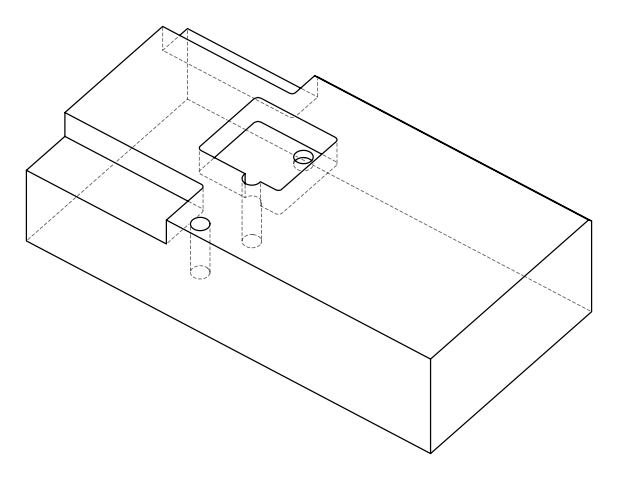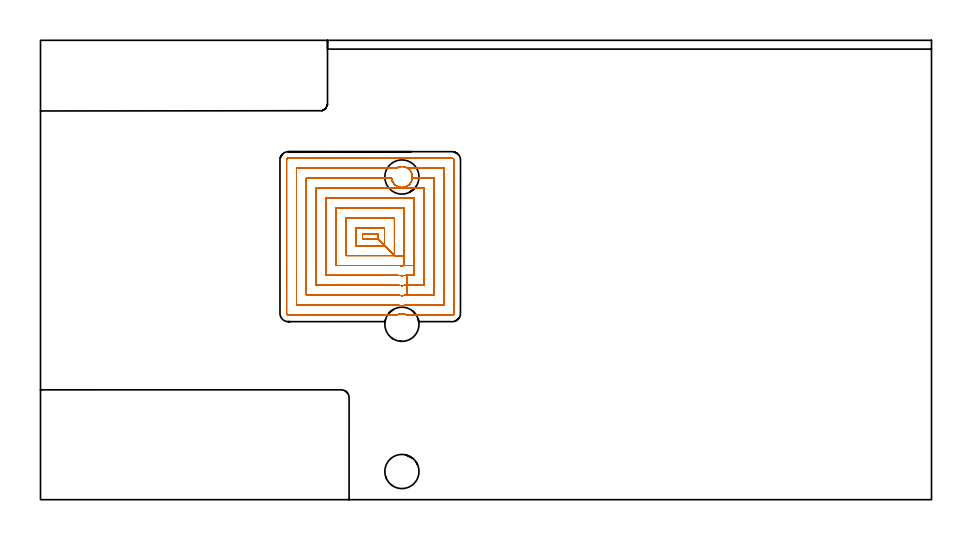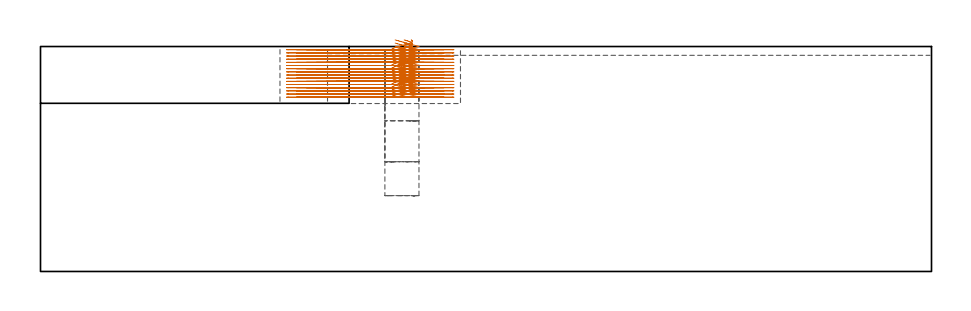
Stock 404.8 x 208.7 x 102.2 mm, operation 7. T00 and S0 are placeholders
(PLAN: 7 operations, 2 tool changes, 172.5 min)
(1 INDEXABLE_INSERT_DRILL_BLIND_HOLE_FROM_SOLID | STEP1POCKET | NXT0302_002 | 0.22 min | 9871 mm3)
(2 INDEXABLE_INSERT_DRILL_BLIND_HOLE_FROM_SOLID_1 | STEP1POCKET_1 | NXT0302_002 | 0.28 min | 12769 mm3)
(3 INDEXABLE_INSERT_DRILL_BLIND_HOLE_FROM_SOLID_2 | STEP1POCKET_2 | NXT0302_002 | 0.05 min | 6366 mm3)
(4 AREA_MILL | FG_CHAMFER_SURFACE | UGT0205_001 | 4.55 min | 2220 mm3)
(5 MILL_CORNER_NOTCH_RECTANGULAR | CORNER_NOTCH_RECTANGULAR | NXT0201_008 | Follow Part, ap 1.5, ae 75% | 69.46 min | 180446 mm3)
(6 MILL_CORNER_NOTCH_RECTANGULAR_1 | CORNER_NOTCH_RECTANGULAR_1 | NXT0201_008 | Follow Part, ap 1.5, ae 75% | 43.49 min | 108350 mm3)
(7 MILL_RECTANGULAR_POCKET | POCKET_RECTANGULAR_STRAIGHT | NXT0201_008 | Follow Part, ap 1.5, ae 75% | 54.46 min | 156855 mm3)
(TOOL NXT0302_002 | Index. Insert Drill 15.5mm [880-D1550L20-05] | D15.5 PA176 FL78 Z2)
(TOOL UGT0205_001 | Chamfer Mill 20 x 3 x 45 deg. | D20 FL50 Z2)
(TOOL NXT0201_008 | ENDMILL 6mm [2P460-0600-NA 1630] | D6 FL26 Z6)
(OP 7 MILL_RECTANGULAR_POCKET, part 1 of 2)
G17 G21 G94 G90
T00 M6
G54
G17 G0 G90 X168.452 Y148.678 S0 M3
G43 Z112.2 H1
Z105.2
G94 G1 X168.586 Y148.42 Z105.122 F250.
X168.838 Y147.618 Z104.897
X168.945 Y146.784 Z104.671
X168.905 Y145.945 Z104.446
X168.718 Y145.125 Z104.221
X168.391 Y144.351 Z103.996
X168.229 Y144.088 Z103.913
X167.788 Y143.49 Z103.714
X167.302 Y143.006 Z103.53
X166.703 Y142.565 Z103.331
X166.439 Y142.403 Z103.248
X165.652 Y142.074 Z103.019
X164.82 Y141.888 Z102.791
X163.968 Y141.853 Z102.562
X163.123 Y141.967 Z102.334
X162.826 Y142.056 Z102.251
X162.53 Y142.147 Z102.168
X161.788 Y142.504 Z101.947
X161.119 Y142.984 Z101.726
X160.542 Y143.571 Z101.506
X160.074 Y144.249 Z101.285
X159.729 Y144.997 Z101.065
X159.518 Y145.793 Z100.844
X159.484 Y146.1 Z100.761
X120.8 F500.
Y92.9
X161.986
G2 X164.196 Y92.624 R9.
X166.407 Y92.9 R9.
G1 Y97.4
Y101.9
X169.8
Y106.373
X165.3
Y110.9
X160.8
X153.3 Y118.4
Y120.6
X146.3
Y118.4
X153.3
X156.3 Y115.4
Y123.6
X143.3
Y115.4
X156.3
X160.8 Y110.9
Y128.1
X138.8
Y110.9
X160.8
X165.3
Y132.6
X134.3
Y106.4
X161.986
G2 X164.196 Y106.291 R22.5
X165.3 Y106.373 R22.5
G1 X169.8
Y137.1
X129.8
Y101.9
X161.986
G2 X164.196 Y101.764 R18.
X166.407 Y101.9 R18.
G1 Y97.4
X174.3
Y141.6
X125.3
Y97.4
X161.986
G2 X164.196 Y97.218 R13.5
X166.407 Y97.4 R13.5
G1 Y92.9
X178.8
Y146.1
X168.914
G0 X165.228 Y141.979 Z105.2
G1 X165.652 Y142.074 Z105.083 F250.
X166.439 Y142.403 Z104.855
X166.703 Y142.565 Z104.772
X167.302 Y143.006 Z104.572
X167.788 Y143.49 Z104.389
X168.229 Y144.088 Z104.19
X168.391 Y144.351 Z104.107
X168.718 Y145.125 Z103.882
X168.905 Y145.945 Z103.656
X168.945 Y146.784 Z103.431
X168.838 Y147.618 Z103.206
X168.586 Y148.42 Z102.981
X168.198 Y149.165 Z102.756
X167.686 Y149.831 Z102.53
X167.065 Y150.397 Z102.305
X166.807 Y150.569 Z102.222
X166.218 Y150.898 Z102.041
X165.936 Y151.028 Z101.958
X165.126 Y151.263 Z101.732
X164.286 Y151.353 Z101.506
X163.444 Y151.294 Z101.28
X162.625 Y151.089 Z101.054
X162.339 Y150.968 Z100.971
X161.774 Y150.68 Z100.801
X161.65 Y150.6 Z100.761
X116.3 F500.
Y88.4
X161.986
G2 X164.196 Y87.82 R4.5
X166.407 Y88.4 R4.5
G1 X183.3
Y150.6
X166.751
G0 X161.118 Y83.9 Z105.2
G1 X161.986 Z104.967 F250.
X162.578 Y84.17 Z104.793
X163.28 Y84.364 Z104.598
X164.003 Y84.449 Z104.403
X164.731 Y84.423 Z104.207
X165.446 Y84.286 Z104.012
X166.133 Y84.043 Z103.817
X166.407 Y83.9 Z103.734
X171.955 Z102.248
X166.407 Z100.761
X187.1 F500.
G3 X187.8 Y84.6 R0.7
G1 Y154.4
G3 X187.1 Y155.1 R0.7
G1 X112.5
G3 X111.8 Y154.4 R0.7
G1 Y84.6
G3 X112.5 Y83.9 R0.7
G1 X161.986
G0 X168.452 Y148.678 Z103.761
G1 X168.586 Y148.42 Z103.683 F250.
X168.838 Y147.618 Z103.458
X168.945 Y146.784 Z103.232
X168.905 Y145.945 Z103.007
X168.718 Y145.125 Z102.782
X168.391 Y144.351 Z102.557
X168.229 Y144.088 Z102.474
X167.788 Y143.49 Z102.275
X167.302 Y143.006 Z102.091
X166.703 Y142.565 Z101.892
X166.439 Y142.403 Z101.809
X165.652 Y142.074 Z101.58
X164.82 Y141.888 Z101.352
X163.968 Y141.853 Z101.123
X163.123 Y141.967 Z100.895
X162.826 Y142.056 Z100.812
X162.53 Y142.147 Z100.729
X161.788 Y142.504 Z100.508
X161.119 Y142.984 Z100.288
X160.542 Y143.571 Z100.067
X160.074 Y144.249 Z99.846
X159.729 Y144.997 Z99.626
X159.518 Y145.793 Z99.405
X159.484 Y146.1 Z99.322
X120.8 F500.
Y92.9
X161.986
G2 X164.196 Y92.624 R9.
X166.407 Y92.9 R9.
G1 Y101.9
X169.8
Y106.373
X165.3
Y110.9
X160.8
X153.3 Y118.4
Y120.6
X146.3
Y118.4
X153.3
X156.3 Y115.4
Y123.6
X143.3
Y115.4
X156.3
X160.8 Y110.9
Y128.1
X138.8
Y110.9
X160.8
X165.3
Y132.6
X134.3
Y106.4
X161.986
G2 X164.196 Y106.291 R22.5
X165.3 Y106.373 R22.5
G1 X169.8
Y137.1
X129.8
Y101.9
X161.986
G2 X164.196 Y101.764 R18.
X166.407 Y101.9 R18.
G1 Y97.4
X174.3
Y141.6
X125.3
Y97.4
X161.986
G2 X164.196 Y97.218 R13.5
X166.407 Y97.4 R13.5
G1 Y92.9
X178.8
Y146.1
X168.914
G0 X165.228 Y141.979 Z103.761
G1 X165.652 Y142.074 Z103.644 F250.
X166.439 Y142.403 Z103.416
X166.703 Y142.565 Z103.333
X167.302 Y143.006 Z103.134
X167.788 Y143.49 Z102.95
X168.229 Y144.088 Z102.751
X168.391 Y144.351 Z102.668
X168.718 Y145.125 Z102.443
X168.905 Y145.945 Z102.218
X168.945 Y146.784 Z101.992
X168.838 Y147.618 Z101.767
X168.586 Y148.42 Z101.542
X168.198 Y149.165 Z101.317
X167.686 Y149.831 Z101.092
X167.065 Y150.397 Z100.866
X166.807 Y150.569 Z100.784
X166.218 Y150.898 Z100.603
X165.936 Y151.028 Z100.52
X165.126 Y151.263 Z100.293
X164.286 Y151.353 Z100.067
X163.444 Y151.294 Z99.841
X162.625 Y151.089 Z99.615
X162.339 Y150.968 Z99.532
X161.774 Y150.68 Z99.362
X161.65 Y150.6 Z99.322
X116.3 F500.
Y88.4
X161.986
G2 X164.196 Y87.82 R4.5
X166.407 Y88.4 R4.5
G1 X183.3
Y150.6
X166.751
G0 X161.117 Y83.9 Z103.761
G1 X161.986 Z103.528 F250.
X162.26 Y84.043 Z103.445
X163.012 Y84.304 Z103.232
X163.798 Y84.436 Z103.019
X164.594 Z102.805
X165.38 Y84.304 Z102.592
X166.133 Y84.043 Z102.378
X166.407 Y83.9 Z102.295
X171.955 Z100.809
X166.407 Z99.322
X187.1 F500.
G3 X187.8 Y84.6 R0.7
G1 Y154.4
G3 X187.1 Y155.1 R0.7
G1 X112.5
G3 X111.8 Y154.4 R0.7
G1 Y84.6
G3 X112.5 Y83.9 R0.7
G1 X161.986
G0 X168.452 Y148.678 Z102.322
G1 X168.586 Y148.42 Z102.244 F250.
X168.838 Y147.618 Z102.019
X168.945 Y146.784 Z101.794
X168.905 Y145.945 Z101.568
X168.718 Y145.125 Z101.343
X168.391 Y144.351 Z101.118
X168.229 Y144.088 Z101.035
X167.788 Y143.49 Z100.836
X167.302 Y143.006 Z100.652
X166.703 Y142.565 Z100.453
X166.439 Y142.403 Z100.37
X165.652 Y142.074 Z100.141
X164.82 Y141.888 Z99.913
X163.968 Y141.853 Z99.684
X163.123 Y141.967 Z99.456
X162.826 Y142.056 Z99.373
X162.53 Y142.147 Z99.29
X161.788 Y142.504 Z99.069
X161.119 Y142.984 Z98.849
X160.542 Y143.571 Z98.628
X160.074 Y144.249 Z98.407
X159.729 Y144.997 Z98.187
X159.518 Y145.793 Z97.966
X159.484 Y146.1 Z97.883
X120.8 F500.
Y92.9
X161.986
G2 X164.196 Y92.624 R9.
X166.407 Y92.9 R9.
G1 Y101.9
X169.8
Y106.373
X165.3
Y110.9
X160.8
X153.3 Y118.4
Y120.6
X146.3
Y118.4
X153.3
X156.3 Y115.4
Y123.6
X143.3
Y115.4
X156.3
X160.8 Y110.9
Y128.1
X138.8
Y110.9
X160.8
X165.3
Y132.6
X134.3
Y106.4
X161.986
G2 X164.196 Y106.291 R22.5
X165.3 Y106.373 R22.5
G1 X169.8
Y137.1
X129.8
Y101.9
X161.986
G2 X164.196 Y101.764 R18.
X166.407 Y101.9 R18.
G1 Y97.4
X174.3
Y141.6
X125.3
Y97.4
X161.986
G2 X164.196 Y97.218 R13.5
X166.407 Y97.4 R13.5
G1 Y92.9
X178.8
Y146.1
X168.914
G0 X165.228 Y141.979 Z102.322
G1 X165.652 Y142.074 Z102.206 F250.
X166.439 Y142.403 Z101.977
X166.703 Y142.565 Z101.894
X167.302 Y143.006 Z101.695
X167.788 Y143.49 Z101.511
X168.229 Y144.088 Z101.312
X168.391 Y144.351 Z101.229
X168.718 Y145.125 Z101.004
X168.905 Y145.945 Z100.779
X168.945 Y146.784 Z100.553
X168.838 Y147.618 Z100.328
X168.586 Y148.42 Z100.103
X168.198 Y149.165 Z99.878
X167.686 Y149.831 Z99.653
X167.065 Y150.397 Z99.428
X166.807 Y150.569 Z99.345
X166.218 Y150.898 Z99.164
X165.936 Y151.028 Z99.081
X165.126 Y151.263 Z98.854
X164.286 Y151.353 Z98.628
X163.444 Y151.294 Z98.402
X162.625 Y151.089 Z98.176
X162.339 Y150.968 Z98.093
X161.774 Y150.68 Z97.923
X161.65 Y150.6 Z97.883
X116.3 F500.
Y88.4
X161.986
G2 X164.196 Y87.82 R4.5
X166.407 Y88.4 R4.5
G1 X183.3
Y150.6
X166.751
G0 X161.117 Y83.9 Z102.322
G1 X161.986 Z102.089 F250.
X162.26 Y84.043 Z102.007
X163.012 Y84.304 Z101.793
X163.798 Y84.436 Z101.58
X164.594 Z101.366
X165.38 Y84.304 Z101.153
X166.133 Y84.043 Z100.939
X166.407 Y83.9 Z100.857
X171.955 Z99.37
X166.407 Z97.883
X187.1 F500.
G3 X187.8 Y84.6 R0.7
G1 Y154.4
G3 X187.1 Y155.1 R0.7
G1 X112.5
G3 X111.8 Y154.4 R0.7
G1 Y84.6
G3 X112.5 Y83.9 R0.7
G1 X161.986
G0 X168.452 Y148.678 Z100.883
G1 X168.586 Y148.42 Z100.805 F250.
X168.838 Y147.618 Z100.58
X168.945 Y146.784 Z100.355
X168.905 Y145.945 Z100.129
X168.718 Y145.125 Z99.904
X168.391 Y144.351 Z99.679
X168.229 Y144.088 Z99.596
X167.788 Y143.49 Z99.397
X167.302 Y143.006 Z99.213
X166.703 Y142.565 Z99.014
X166.439 Y142.403 Z98.931
X165.652 Y142.074 Z98.703
X164.82 Y141.888 Z98.474
X163.968 Y141.853 Z98.246
X163.123 Y141.967 Z98.017
X162.826 Y142.056 Z97.934
X162.53 Y142.147 Z97.851
X161.788 Y142.504 Z97.631
X161.119 Y142.984 Z97.41
X160.542 Y143.571 Z97.189
X160.074 Y144.249 Z96.969
X159.729 Y144.997 Z96.748
X159.518 Y145.793 Z96.527
X159.484 Y146.1 Z96.444
X120.8 F500.
Y92.9
X161.986
G2 X164.196 Y92.624 R9.
X166.407 Y92.9 R9.
G1 Y101.9
X169.8
Y106.373
X165.3
Y110.9
X160.8
X153.3 Y118.4
Y120.6
X146.3
Y118.4
X153.3
X156.3 Y115.4
Y123.6
X143.3
Y115.4
X156.3
X160.8 Y110.9
Y128.1
X138.8
Y110.9
X160.8
X165.3
Y132.6
X134.3
Y106.4
X161.986
G2 X164.196 Y106.291 R22.5
X165.3 Y106.373 R22.5
G1 X169.8
Y137.1
X129.8
Y101.9
X161.986
G2 X164.196 Y101.764 R18.
X166.407 Y101.9 R18.
G1 Y97.4
X174.3
Y141.6
X125.3
Y97.4
X161.986
G2 X164.196 Y97.218 R13.5
X166.407 Y97.4 R13.5
G1 Y92.9
X178.8
Y146.1
X168.914
G0 X165.228 Y141.979 Z100.883
G1 X165.652 Y142.074 Z100.767 F250.
X166.439 Y142.403 Z100.538
X166.703 Y142.565 Z100.455
X167.302 Y143.006 Z100.256
X167.788 Y143.49 Z100.072
X168.229 Y144.088 Z99.873
X168.391 Y144.351 Z99.79
X168.718 Y145.125 Z99.565
X168.905 Y145.945 Z99.34
X168.945 Y146.784 Z99.115
X168.838 Y147.618 Z98.889
X168.586 Y148.42 Z98.664
X168.198 Y149.165 Z98.439
X167.686 Y149.831 Z98.214
X167.065 Y150.397 Z97.989
X166.807 Y150.569 Z97.906
X166.218 Y150.898 Z97.725
X165.936 Y151.028 Z97.642
X165.126 Y151.263 Z97.416
X164.286 Y151.353 Z97.189
X163.444 Y151.294 Z96.963
X162.625 Y151.089 Z96.737
X162.339 Y150.968 Z96.654
X161.774 Y150.68 Z96.484
X161.65 Y150.6 Z96.444
X116.3 F500.
Y88.4
X161.986
G2 X164.196 Y87.82 R4.5
X166.407 Y88.4 R4.5
G1 X183.3
Y150.6
X166.751
G0 X161.117 Y83.9 Z100.883
G1 X161.986 Z100.651 F250.
X162.26 Y84.043 Z100.568
X163.012 Y84.304 Z100.354
X163.798 Y84.436 Z100.141
X164.594 Z99.927
X165.38 Y84.304 Z99.714
X166.133 Y84.043 Z99.501
X166.407 Y83.9 Z99.418
X171.955 Z97.931
X166.407 Z96.444
X187.1 F500.
G3 X187.8 Y84.6 R0.7
G1 Y154.4
G3 X187.1 Y155.1 R0.7
G1 X112.5
G3 X111.8 Y154.4 R0.7
G1 Y84.6
G3 X112.5 Y83.9 R0.7
G1 X161.986
G0 X168.452 Y148.678 Z99.444
G1 X168.586 Y148.42 Z99.366 F250.
X168.838 Y147.618 Z99.141
X168.945 Y146.784 Z98.916
X168.905 Y145.945 Z98.691
X168.718 Y145.125 Z98.465
X168.391 Y144.351 Z98.24
X168.229 Y144.088 Z98.157
X167.788 Y143.49 Z97.958
X167.302 Y143.006 Z97.775
X166.703 Y142.565 Z97.575
X166.439 Y142.403 Z97.492
X165.652 Y142.074 Z97.264
X164.82 Y141.888 Z97.035
X163.968 Y141.853 Z96.807
X163.123 Y141.967 Z96.578
X162.826 Y142.056 Z96.495
X162.53 Y142.147 Z96.412
X161.788 Y142.504 Z96.192
X161.119 Y142.984 Z95.971
X160.542 Y143.571 Z95.75
X160.074 Y144.249 Z95.53
X159.729 Y144.997 Z95.309
X159.518 Y145.793 Z95.088
X159.484 Y146.1 Z95.005
X120.8 F500.
Y92.9
X161.986
G2 X164.196 Y92.624 R9.
X166.407 Y92.9 R9.
G1 Y101.9
X169.8
Y106.373
X165.3
Y110.9
X160.8
X153.3 Y118.4
Y120.6
X146.3
Y118.4
X153.3
X156.3 Y115.4
Y123.6
X143.3
Y115.4
X156.3
X160.8 Y110.9
Y128.1
X138.8
Y110.9
X160.8
X165.3
Y132.6
X134.3
Y106.4
X161.986
G2 X164.196 Y106.291 R22.5
X165.3 Y106.373 R22.5
G1 X169.8
Y137.1
X129.8
Y101.9
X161.986
G2 X164.196 Y101.764 R18.
X166.407 Y101.9 R18.
G1 Y97.4
X174.3
Y141.6
X125.3
Y97.4
X161.986
G2 X164.196 Y97.218 R13.5
X166.407 Y97.4 R13.5
G1 Y92.9
X178.8
Y146.1
X168.914
G0 X165.228 Y141.979 Z99.444
G1 X165.652 Y142.074 Z99.328 F250.
X166.439 Y142.403 Z99.099
X166.703 Y142.565 Z99.016
X167.302 Y143.006 Z98.817
X167.788 Y143.49 Z98.633
X168.229 Y144.088 Z98.434
X168.391 Y144.351 Z98.351
X168.718 Y145.125 Z98.126
X168.905 Y145.945 Z97.901
X168.945 Y146.784 Z97.676
X168.838 Y147.618 Z97.451
X168.586 Y148.42 Z97.225
X168.198 Y149.165 Z97.
X167.686 Y149.831 Z96.775
X167.065 Y150.397 Z96.55
X166.807 Y150.569 Z96.467
X166.218 Y150.898 Z96.286
X165.936 Y151.028 Z96.203
X165.126 Y151.263 Z95.977
X164.286 Y151.353 Z95.75
X163.444 Y151.294 Z95.524
X162.625 Y151.089 Z95.298
X162.339 Y150.968 Z95.215
X161.774 Y150.68 Z95.045
X161.65 Y150.6 Z95.005
X116.3 F500.
Y88.4
X161.986
G2 X164.196 Y87.82 R4.5
X166.407 Y88.4 R4.5
G1 X183.3
Y150.6
X166.751
G0 X161.117 Y83.9 Z99.444
G1 X161.986 Z99.212 F250.
X162.26 Y84.043 Z99.129
X163.012 Y84.304 Z98.915
X163.798 Y84.436 Z98.702
X164.594 Z98.488
X165.38 Y84.304 Z98.275
X166.133 Y84.043 Z98.062
X166.407 Y83.9 Z97.979
X171.955 Z96.492
X166.407 Z95.005
X187.1 F500.
G3 X187.8 Y84.6 R0.7
G1 Y154.4
G3 X187.1 Y155.1 R0.7
G1 X112.5
G3 X111.8 Y154.4 R0.7
G1 Y84.6
G3 X112.5 Y83.9 R0.7
G1 X161.986
G0 X168.452 Y148.678 Z98.005
G1 X168.586 Y148.42 Z97.927 F250.
X168.838 Y147.618 Z97.702
X168.945 Y146.784 Z97.477
X168.905 Y145.945 Z97.252
X168.718 Y145.125 Z97.027
X168.391 Y144.351 Z96.801
X168.229 Y144.088 Z96.719
X167.788 Y143.49 Z96.519
X167.302 Y143.006 Z96.336
X166.703 Y142.565 Z96.136
X166.439 Y142.403 Z96.053
X165.652 Y142.074 Z95.825
X164.82 Y141.888 Z95.596
X163.968 Y141.853 Z95.368
X163.123 Y141.967 Z95.139
X162.826 Y142.056 Z95.056
X162.53 Y142.147 Z94.973
X161.788 Y142.504 Z94.753
X161.119 Y142.984 Z94.532
X160.542 Y143.571 Z94.311
X160.074 Y144.249 Z94.091
X159.729 Y144.997 Z93.87
X159.518 Y145.793 Z93.649
X159.484 Y146.1 Z93.567
X120.8 F500.
Y92.9
X161.986
G2 X164.196 Y92.624 R9.
X166.407 Y92.9 R9.
G1 Y101.9
X169.8
Y106.373
X165.3
Y110.9
X160.8
X153.3 Y118.4
Y120.6
X146.3
Y118.4
X153.3
X156.3 Y115.4
Y123.6
X143.3
Y115.4
X156.3
X160.8 Y110.9
Y128.1
X138.8
Y110.9
X160.8
X165.3
Y132.6
X134.3
Y106.4
X161.986
G2 X164.196 Y106.291 R22.5
X165.3 Y106.373 R22.5
G1 X169.8
Y137.1
X129.8
Y101.9
X161.986
G2 X164.196 Y101.764 R18.
X166.407 Y101.9 R18.
G1 Y97.4
X174.3
Y141.6
X125.3
Y97.4
X161.986
G2 X164.196 Y97.218 R13.5
X166.407 Y97.4 R13.5
G1 Y92.9
X178.8
Y146.1
X168.914
G0 X165.228 Y141.979 Z98.005
G1 X165.652 Y142.074 Z97.889 F250.
X166.439 Y142.403 Z97.66
X166.703 Y142.565 Z97.577
X167.302 Y143.006 Z97.378
X167.788 Y143.49 Z97.194
X168.229 Y144.088 Z96.995
X168.391 Y144.351 Z96.912
X168.718 Y145.125 Z96.687
X168.905 Y145.945 Z96.462
X168.945 Y146.784 Z96.237
X168.838 Y147.618 Z96.012
X168.586 Y148.42 Z95.786
X168.198 Y149.165 Z95.561
X167.686 Y149.831 Z95.336
X167.065 Y150.397 Z95.111
X166.807 Y150.569 Z95.028
X166.218 Y150.898 Z94.847
X165.936 Y151.028 Z94.764
X165.126 Y151.263 Z94.538
X164.286 Y151.353 Z94.312
X163.444 Y151.294 Z94.085
X162.625 Y151.089 Z93.859
X162.339 Y150.968 Z93.776
X161.774 Y150.68 Z93.606
X161.65 Y150.6 Z93.567
X116.3 F500.
Y88.4
X161.986
G2 X164.196 Y87.82 R4.5
X166.407 Y88.4 R4.5
G1 X183.3
Y150.6
X166.751
G0 X161.117 Y83.9 Z98.005
G1 X161.986 Z97.773 F250.
X162.26 Y84.043 Z97.69
X163.012 Y84.304 Z97.476
X163.798 Y84.436 Z97.263
X164.594 Z97.05
X165.38 Y84.304 Z96.836
X166.133 Y84.043 Z96.623
X166.407 Y83.9 Z96.54
X171.955 Z95.053
X166.407 Z93.567
X187.1 F500.
G3 X187.8 Y84.6 R0.7
G1 Y154.4
G3 X187.1 Y155.1 R0.7
G1 X112.5
G3 X111.8 Y154.4 R0.7
G1 Y84.6
G3 X112.5 Y83.9 R0.7
G1 X161.986
G0 X168.453 Y148.676 Z96.567
G1 X168.586 Y148.42 Z96.489 F250.
X168.838 Y147.618 Z96.264
X168.945 Y146.784 Z96.039
X168.905 Y145.945 Z95.813
X168.718 Y145.125 Z95.588
X168.391 Y144.351 Z95.363
X168.229 Y144.088 Z95.28
X167.788 Y143.49 Z95.081
X167.302 Y143.006 Z94.897
X166.703 Y142.565 Z94.698
X166.493 Y142.436 Z94.632
X166.271 Y142.33 Z94.566
X165.991 Y142.196 Z94.483
X165.294 Y141.975 Z94.287
X164.573 Y141.863 Z94.091
X163.842 Y141.86 Z93.896
X163.119 Y141.969 Z93.7
X162.822 Y142.057 Z93.617
X162.554 Y142.14 Z93.542
X162.298 Y142.253 Z93.466
X162.015 Y142.378 Z93.384
X161.369 Y142.784 Z93.179
X160.796 Y143.288 Z92.975
X160.31 Y143.876 Z92.77
X160.15 Y144.14 Z92.687
X159.987 Y144.43 Z92.598
X159.845 Y144.705 Z92.516
X159.649 Y145.239 Z92.363
X159.518 Y145.793 Z92.211
X159.484 Y146.1 Z92.128
X120.8 F500.
Y92.9
X161.986
G2 X164.196 Y92.624 R9.
X166.406 Y92.9 R9.
G1 Y101.9
X169.8
Y106.373
X165.3
Y110.9
X160.8
X153.3 Y118.4
Y120.6
X146.3
Y118.4
X153.3
X156.3 Y115.4
Y123.6
X143.3
Y115.4
X156.3
X160.8 Y110.9
Y128.1
X138.8
Y110.9
X160.8
X165.3
Y132.6
X134.3
Y106.4
X161.986
G2 X164.196 Y106.291 R22.5
X165.3 Y106.373 R22.5
G1 X169.8
Y137.1
X129.8
Y101.9
X161.986
G2 X164.196 Y101.764 R18.
X166.406 Y101.9 R18.
G1 Y97.4
X174.3
Y141.6
X125.3
Y97.4
X161.986
G2 X164.196 Y97.218 R13.5
X166.406 Y97.4 R13.5
G1 Y92.9
X178.8
Y146.1
X168.914
G0 X165.231 Y141.965 Z96.567
G1 X165.294 Y141.975 Z96.549 F250.
X165.991 Y142.196 Z96.354
X166.271 Y142.33 Z96.271
X166.493 Y142.436 Z96.205
X166.703 Y142.565 Z96.138
X167.302 Y143.006 Z95.939
X167.788 Y143.49 Z95.755
X168.229 Y144.088 Z95.556
X168.391 Y144.351 Z95.473
X168.718 Y145.125 Z95.248
X168.905 Y145.945 Z95.023
X168.945 Y146.784 Z94.798
X168.838 Y147.618 Z94.573
X168.586 Y148.42 Z94.348
X168.198 Y149.165 Z94.122
X167.686 Y149.831 Z93.897
X167.065 Y150.397 Z93.672
X166.807 Y150.569 Z93.589
X166.218 Y150.898 Z93.408
X165.936 Y151.028 Z93.325
X165.126 Y151.263 Z93.099
X164.286 Y151.353 Z92.873
X163.444 Y151.294 Z92.647
X162.625 Y151.089 Z92.42
X162.339 Y150.968 Z92.337
X161.774 Y150.68 Z92.167
X161.65 Y150.6 Z92.128
X116.3 F500.
Y88.4
X161.986
G2 X164.196 Y87.82 R4.5
X166.406 Y88.4 R4.5
G1 X183.3
Y150.6
X166.751
G0 X161.118 Y83.9 Z96.567
G1 X161.986 Z96.334 F250.
X162.554 Y84.162 Z96.167
X163.259 Y84.36 Z95.97
X163.987 Y84.448 Z95.774
X164.72 Y84.424 Z95.577
X165.441 Y84.288 Z95.381
X166.132 Y84.043 Z95.184
X166.406 Y83.9 Z95.101
X171.955 Z93.615
X166.406 Z92.128
X187.1 F500.
G3 X187.8 Y84.6 R0.7
G1 Y154.4
G3 X187.1 Y155.1 R0.7
G1 X112.5
G3 X111.8 Y154.4 R0.7
G1 Y84.6
G3 X112.5 Y83.9 R0.7
G1 X161.986
G0 X168.451 Y148.676 Z95.128
G1 X168.649 Y148.26 Z95.004 F250.
X168.873 Y147.44 Z94.776
X168.949 Y146.593 Z94.549
X168.873 Y145.746 Z94.321
X168.649 Y144.926 Z94.093
X168.523 Y144.644 Z94.01
X168.391 Y144.35 Z93.924
X168.229 Y144.087 Z93.841
X167.788 Y143.49 Z93.642
X167.303 Y143.006 Z93.459
X166.702 Y142.564 Z93.259
X166.437 Y142.402 Z93.176
X165.973 Y142.189 Z93.039
X165.678 Y142.093 Z92.956
X165.383 Y141.997 Z92.873
X164.633 Y141.868 Z92.669
X163.872 Y141.858 Z92.465
X163.119 Y141.969 Z92.261
X162.822 Y142.057 Z92.178
X162.562 Y142.137 Z92.105
X162.313 Y142.246 Z92.032
X162.03 Y142.371 Z91.949
X161.377 Y142.778 Z91.743
X160.799 Y143.284 Z91.537
X160.309 Y143.877 Z91.331
X160.149 Y144.141 Z91.248
X159.988 Y144.429 Z91.16
X159.846 Y144.703 Z91.077
X159.649 Y145.238 Z90.924
X159.518 Y145.793 Z90.772
X159.484 Y146.1 Z90.689
X120.8 F500.
Y92.9
X161.986
G2 X164.196 Y92.624 R9.
X166.406 Y92.9 R9.
G1 Y101.9
X169.8
Y106.373
X165.3
Y110.9
X160.8
X153.3 Y118.4
Y120.6
X146.3
Y118.4
X153.3
X156.3 Y115.4
Y123.6
X143.3
Y115.4
X156.3
X160.8 Y110.9
Y128.1
X138.8
Y110.9
X160.8
X165.3
Y132.6
X134.3
Y106.4
X161.986
G2 X164.196 Y106.291 R22.5
X165.3 Y106.373 R22.5
G1 X169.8
Y137.1
X129.8
Y101.9
X161.986
G2 X164.196 Y101.764 R18.
X166.406 Y101.9 R18.
G1 Y97.4
X174.3
Y141.6
X125.3
Y97.4
X161.986
G2 X164.196 Y97.218 R13.5
X166.406 Y97.4 R13.5
G1 Y92.9
X178.8
Y146.1
X168.914
G0 X165.232 Y141.971 Z95.128
G1 X165.383 Y141.997 Z95.087 F250.
X165.678 Y142.093 Z95.003
X165.973 Y142.189 Z94.92
X166.437 Y142.402 Z94.783
X166.702 Y142.564 Z94.7
X167.303 Y143.006 Z94.501
X167.788 Y143.49 Z94.317
X168.229 Y144.087 Z94.118
X168.397 Y144.361 Z94.032
X168.523 Y144.644 Z93.949
X168.649 Y144.926 Z93.866
X168.873 Y145.746 Z93.638
X168.949 Y146.593 Z93.41
X168.873 Y147.44 Z93.183
X168.649 Y148.26 Z92.955
X168.283 Y149.027 Z92.727
X167.787 Y149.718 Z92.499
X167.177 Y150.309 Z92.271
X166.812 Y150.565 Z92.152
X166.138 Y150.934 Z91.946
X165.855 Y151.059 Z91.863
X165.177 Y151.253 Z91.674
X164.478 Y151.345 Z91.485
X163.773 Y151.334 Z91.296
X163.077 Y151.221 Z91.107
X162.781 Y151.129 Z91.024
X162.557 Y151.06 Z90.962
X162.341 Y150.969 Z90.899
X161.774 Y150.68 Z90.728
X161.699 Y150.632 Z90.704
X161.65 Y150.6 Z90.689
X116.3 F500.
Y88.4
X161.986
G2 X164.196 Y87.82 R4.5
X166.406 Y88.4 R4.5
G1 X183.3
Y150.6
X166.75
G0 X161.118 Y83.9 Z95.128
G1 X161.986 Z94.895 F250.
X162.552 Y84.161 Z94.728
X163.258 Y84.36 Z94.532
X163.986 Y84.448 Z94.335
X164.719 Y84.424 Z94.139
X165.44 Y84.288 Z93.942
X166.132 Y84.043 Z93.745
X166.406 Y83.9 Z93.663
X171.955 Z92.176
X166.406 Z90.689
X187.1 F500.
G3 X187.8 Y84.6 R0.7
G1 Y154.4
G3 X187.1 Y155.1 R0.7
G1 X112.5
G3 X111.8 Y154.4 R0.7
G1 Y84.6
G3 X112.5 Y83.9 R0.7
G1 X161.986
G0 X168.451 Y148.676 Z93.689
G1 X168.649 Y148.26 Z93.565 F250.
X168.873 Y147.44 Z93.338
X168.949 Y146.593 Z93.11
X168.873 Y145.746 Z92.882
X168.649 Y144.926 Z92.654
X168.523 Y144.644 Z92.571
X168.391 Y144.35 Z92.485
X168.229 Y144.087 Z92.402
X167.788 Y143.49 Z92.203
X167.303 Y143.006 Z92.02
X166.702 Y142.564 Z91.82
X166.437 Y142.402 Z91.737
X166.036 Y142.214 Z91.618
X165.619 Y142.063 Z91.499
X165.317 Y141.991 Z91.416
X165.015 Y141.918 Z91.333
X164.384 Y141.851 Z91.163
X163.75 Y141.868 Z90.993
X163.123 Y141.967 Z90.823
X162.826 Y142.056 Z90.74
X162.53 Y142.147 Z90.657
X161.788 Y142.504 Z90.436
X161.119 Y142.984 Z90.215
X160.542 Y143.571 Z89.995
X160.074 Y144.249 Z89.774
X159.729 Y144.997 Z89.553
X159.518 Y145.793 Z89.333
X159.484 Y146.1 Z89.25
X120.8 F500.
Y92.9
X161.986
G2 X164.196 Y92.624 R9.
X166.407 Y92.9 R9.
G1 Y97.4
Y101.9
X169.8
Y106.373
X165.3
Y110.9
X160.8
X153.3 Y118.4
Y120.6
X146.3
Y118.4
X153.3
X156.3 Y115.4
Y123.6
X143.3
Y115.4
X156.3
X160.8 Y110.9
Y128.1
X138.8
Y110.9
X160.8
X165.3
Y132.6
X134.3
Y106.4
X161.986
G2 X164.196 Y106.291 R22.5
X165.3 Y106.373 R22.5
G1 X169.8
Y137.1
X129.8
Y101.9
X161.986
G2 X164.196 Y101.764 R18.
X166.407 Y101.9 R18.
G1 Y97.4
X174.3
Y141.6
X125.3
Y97.4
X161.986
G2 X164.196 Y97.218 R13.5
X166.407 Y97.4 R13.5
G1 Y92.9
X178.8
Y146.1
X168.914
G0 X165.232 Y141.97 Z93.689
G1 X165.317 Y141.991 Z93.665 F250.
X165.619 Y142.063 Z93.582
X166.036 Y142.214 Z93.463
X166.437 Y142.402 Z93.345
X166.702 Y142.564 Z93.261
X167.303 Y143.006 Z93.062
X167.788 Y143.49 Z92.878
X168.229 Y144.087 Z92.679
X168.397 Y144.361 Z92.593
X168.523 Y144.644 Z92.51
X168.649 Y144.926 Z92.427
X168.873 Y145.746 Z92.199
X168.949 Y146.593 Z91.972
X168.873 Y147.44 Z91.744
X168.649 Y148.26 Z91.516
X168.283 Y149.027 Z91.288
X167.787 Y149.718 Z91.06
X167.177 Y150.309 Z90.833
X166.812 Y150.565 Z90.713
X166.138 Y150.934 Z90.507
X165.855 Y151.059 Z90.424
X165.177 Y151.253 Z90.235
X164.478 Y151.345 Z90.046
X163.773 Y151.334 Z89.857
X163.077 Y151.221 Z89.668
X162.781 Y151.129 Z89.585
X162.557 Y151.06 Z89.523
X162.341 Y150.969 Z89.46
X161.774 Y150.68 Z89.289
X161.699 Y150.632 Z89.266
X161.65 Y150.6 Z89.25
X116.3 F500.
Y88.4
X161.986
G2 X164.196 Y87.82 R4.5
X166.407 Y88.4 R4.5
G1 X183.3
Y150.6
X166.75
G0 X161.118 Y83.9 Z93.689
G1 X161.986 Z93.456 F250.
X162.551 Y84.161 Z93.289
X163.257 Y84.359 Z93.093
X163.986 Y84.448 Z92.896
X164.719 Y84.424 Z92.699
X165.441 Y84.288 Z92.503
X166.133 Y84.043 Z92.306
X166.407 Y83.9 Z92.223
X171.955 Z90.737
X166.407 Z89.25
X187.1 F500.
G3 X187.8 Y84.6 R0.7
G1 Y154.4
G3 X187.1 Y155.1 R0.7
G1 X112.5
G3 X111.8 Y154.4 R0.7
G1 Y84.6
G3 X112.5 Y83.9 R0.7
G1 X161.986
G0 X168.452 Y148.678 Z92.25
G1 X168.586 Y148.42 Z92.172 F250.
X168.838 Y147.618 Z91.947
X168.945 Y146.784 Z91.721
X168.905 Y145.945 Z91.496
X168.718 Y145.125 Z91.271
X168.391 Y144.351 Z91.046
X168.229 Y144.088 Z90.963
X167.788 Y143.49 Z90.764
X167.302 Y143.006 Z90.58
X166.703 Y142.565 Z90.381
X166.439 Y142.403 Z90.298
X165.652 Y142.074 Z90.069
X164.82 Y141.888 Z89.841
X163.968 Y141.853 Z89.612
X163.123 Y141.967 Z89.384
X162.826 Y142.056 Z89.301
X162.53 Y142.147 Z89.218
X161.788 Y142.504 Z88.997
X161.119 Y142.984 Z88.777
X160.542 Y143.571 Z88.556
X160.074 Y144.249 Z88.335
X159.729 Y144.997 Z88.115
X159.518 Y145.793 Z87.894
X159.484 Y146.1 Z87.811
X120.8 F500.
Y92.9
X161.986
G2 X164.196 Y92.624 R9.
X166.407 Y92.9 R9.
G1 Y101.9
X169.8
Y106.373
X165.3
Y110.9
X160.8
X153.3 Y118.4
Y120.6
X146.3
Y118.4
X153.3
X156.3 Y115.4
Y123.6
X143.3
Y115.4
X156.3
X160.8 Y110.9
Y128.1
X138.8
Y110.9
X160.8
X165.3
Y132.6
X134.3
Y106.4
X161.986
G2 X164.196 Y106.291 R22.5
X165.3 Y106.373 R22.5
G1 X169.8
Y137.1
X129.8
Y101.9
X161.986
G2 X164.196 Y101.764 R18.
X166.407 Y101.9 R18.
G1 Y97.4
X174.3
Y141.6
X125.3
Y97.4
X161.986
G2 X164.196 Y97.218 R13.5
X166.407 Y97.4 R13.5
G1 Y92.9
X178.8
Y146.1
X168.914
G0 X165.228 Y141.979 Z92.25
G1 X165.652 Y142.074 Z92.133 F250.
X166.439 Y142.403 Z91.905
X166.703 Y142.565 Z91.822
X167.302 Y143.006 Z91.623
X167.788 Y143.49 Z91.439
X168.229 Y144.088 Z91.24
X168.391 Y144.351 Z91.157
X168.718 Y145.125 Z90.932
X168.905 Y145.945 Z90.706
X168.945 Y146.784 Z90.481
X168.838 Y147.618 Z90.256
X168.586 Y148.42 Z90.031
X168.198 Y149.165 Z89.806
X167.686 Y149.831 Z89.581
X167.065 Y150.397 Z89.355
X166.807 Y150.569 Z89.272
X166.218 Y150.898 Z89.091
X165.936 Y151.028 Z89.008
X165.126 Y151.263 Z88.782
X164.286 Y151.353 Z88.556
X163.444 Y151.294 Z88.33
X162.625 Y151.089 Z88.104
X162.339 Y150.968 Z88.021
X161.774 Y150.68 Z87.851
X161.65 Y150.6 Z87.811
X116.3 F500.
Y88.4
X161.986
G2 X164.196 Y87.82 R4.5
X166.407 Y88.4 R4.5
G1 X183.3
Y150.6
X166.751
G0 X161.117 Y83.9 Z92.25
G1 X161.986 Z92.017 F250.
X162.26 Y84.043 Z91.934
X163.012 Y84.304 Z91.721
X163.798 Y84.436 Z91.508
X164.594 Z91.294
X165.38 Y84.304 Z91.081
X166.133 Y84.043 Z90.867
X166.407 Y83.9 Z90.784
X171.955 Z89.298
X166.407 Z87.811
X187.1 F500.
G3 X187.8 Y84.6 R0.7
G1 Y154.4
G3 X187.1 Y155.1 R0.7
G1 X112.5
G3 X111.8 Y154.4 R0.7
G1 Y84.6
G3 X112.5 Y83.9 R0.7
G1 X161.986
G0 X168.452 Y148.678 Z90.811
G1 X168.586 Y148.42 Z90.733 F250.
X168.838 Y147.618 Z90.508
X168.945 Y146.784 Z90.282
X168.905 Y145.945 Z90.057
X168.718 Y145.125 Z89.832
X168.391 Y144.351 Z89.607
X168.229 Y144.088 Z89.524
X167.788 Y143.49 Z89.325
X167.302 Y143.006 Z89.141
X166.703 Y142.565 Z88.942
X166.439 Y142.403 Z88.859
X165.652 Y142.074 Z88.63
X164.82 Y141.888 Z88.402
X163.968 Y141.853 Z88.173
X163.123 Y141.967 Z87.945
X162.826 Y142.056 Z87.862
X162.53 Y142.147 Z87.779
X161.788 Y142.504 Z87.558
X161.119 Y142.984 Z87.338
X160.542 Y143.571 Z87.117
X160.074 Y144.249 Z86.896
X159.729 Y144.997 Z86.676
X159.518 Y145.793 Z86.455
X159.484 Y146.1 Z86.372
X120.8 F500.
Y92.9
X161.986
G2 X164.196 Y92.624 R9.
X166.407 Y92.9 R9.
G1 Y101.9
X169.8
Y106.373
X165.3
Y110.9
X160.8
X153.3 Y118.4
Y120.6
X146.3
Y118.4
X153.3
X156.3 Y115.4
Y123.6
X143.3
Y115.4
X156.3
X160.8 Y110.9
Y128.1
X138.8
Y110.9
X160.8
X165.3
Y132.6
X134.3
Y106.4
X161.986
G2 X164.196 Y106.291 R22.5
X165.3 Y106.373 R22.5
G1 X169.8
Y137.1
X129.8
Y101.9
X161.986
G2 X164.196 Y101.764 R18.
X166.407 Y101.9 R18.
G1 Y97.4
X174.3
Y141.6
X125.3
Y97.4
X161.986
G2 X164.196 Y97.218 R13.5
X166.407 Y97.4 R13.5
G1 Y92.9
X178.8
Y146.1
X168.914
G0 X165.228 Y141.979 Z90.811
G1 X165.652 Y142.074 Z90.695 F250.
X166.439 Y142.403 Z90.466
X166.703 Y142.565 Z90.383
X167.302 Y143.006 Z90.184
X167.788 Y143.49 Z90.
X168.229 Y144.088 Z89.801
X168.391 Y144.351 Z89.718
X168.718 Y145.125 Z89.493
X168.905 Y145.945 Z89.268
X168.945 Y146.784 Z89.042
X168.838 Y147.618 Z88.817
X168.586 Y148.42 Z88.592
X168.198 Y149.165 Z88.367
X167.686 Y149.831 Z88.142
X167.065 Y150.397 Z87.916
X166.807 Y150.569 Z87.834
X166.218 Y150.898 Z87.653
X165.936 Y151.028 Z87.57
X165.126 Y151.263 Z87.343
X164.286 Y151.353 Z87.117
X163.444 Y151.294 Z86.891
X162.625 Y151.089 Z86.665
X162.339 Y150.968 Z86.582
X161.774 Y150.68 Z86.412
X161.65 Y150.6 Z86.372
X116.3 F500.
Y88.4
X161.986
G2 X164.196 Y87.82 R4.5
X166.407 Y88.4 R4.5
G1 X183.3
Y150.6
X166.751
G0 X161.117 Y83.9 Z90.811
G1 X161.986 Z90.578 F250.
X162.26 Y84.043 Z90.495
X163.012 Y84.304 Z90.282
X163.798 Y84.436 Z90.069
X164.594 Z89.855
X165.38 Y84.304 Z89.642
X166.133 Y84.043 Z89.428
X166.407 Y83.9 Z89.345
X171.955 Z87.859
X166.407 Z86.372
X187.1 F500.
G3 X187.8 Y84.6 R0.7
G1 Y154.4
G3 X187.1 Y155.1 R0.7
G1 X112.5
G3 X111.8 Y154.4 R0.7
G1 Y84.6
G3 X112.5 Y83.9 R0.7
G1 X161.986
G0 X168.452 Y148.678 Z89.372
G1 X168.586 Y148.42 Z89.294 F250.
X168.838 Y147.618 Z89.069
X168.945 Y146.784 Z88.844
X168.905 Y145.945 Z88.618
X168.718 Y145.125 Z88.393
X168.391 Y144.351 Z88.168
X168.229 Y144.088 Z88.085
X167.788 Y143.49 Z87.886
X167.302 Y143.006 Z87.702
X166.703 Y142.565 Z87.503
X166.439 Y142.403 Z87.42
X165.652 Y142.074 Z87.191
X164.82 Y141.888 Z86.963
X163.968 Y141.853 Z86.735
X163.123 Y141.967 Z86.506
X162.826 Y142.056 Z86.423
X162.53 Y142.147 Z86.34
X161.788 Y142.504 Z86.119
X161.119 Y142.984 Z85.899
X160.542 Y143.571 Z85.678
X160.074 Y144.249 Z85.457
X159.729 Y144.997 Z85.237
X159.518 Y145.793 Z85.016
X159.484 Y146.1 Z84.933
X120.8 F500.
Y92.9
X161.986
G2 X164.196 Y92.624 R9.
X166.407 Y92.9 R9.
G1 Y101.9
X169.8
Y106.373
X165.3
Y110.9
X160.8
X153.3 Y118.4
Y120.6
X146.3
Y118.4
X153.3
X156.3 Y115.4
Y123.6
X143.3
Y115.4
X156.3
X160.8 Y110.9
Y128.1
X138.8
Y110.9
X160.8
X165.3
Y132.6
X134.3
Y106.4
X161.986
G2 X164.196 Y106.291 R22.5
X165.3 Y106.373 R22.5
G1 X169.8
Y137.1
X129.8
Y101.9
X161.986
G2 X164.196 Y101.764 R18.
X166.407 Y101.9 R18.
G1 Y97.4
X174.3
Y141.6
X125.3
Y97.4
X161.986
G2 X164.196 Y97.218 R13.5
X166.407 Y97.4 R13.5
G1 Y92.9
X178.8
Y146.1
X168.914
G0 X165.228 Y141.979 Z89.372
G1 X165.652 Y142.074 Z89.256 F250.
X166.439 Y142.403 Z89.027
X166.703 Y142.565 Z88.944
X167.302 Y143.006 Z88.745
X167.788 Y143.49 Z88.561
X168.229 Y144.088 Z88.362
X168.391 Y144.351 Z88.279
X168.718 Y145.125 Z88.054
X168.905 Y145.945 Z87.829
X168.945 Y146.784 Z87.604
X168.838 Y147.618 Z87.378
X168.586 Y148.42 Z87.153
X168.198 Y149.165 Z86.928
X167.686 Y149.831 Z86.703
X167.065 Y150.397 Z86.478
X166.807 Y150.569 Z86.395
X166.218 Y150.898 Z86.214
X165.936 Y151.028 Z86.131
X165.126 Y151.263 Z85.904
X164.286 Y151.353 Z85.678
X163.444 Y151.294 Z85.452
X162.625 Y151.089 Z85.226
X162.339 Y150.968 Z85.143
X161.774 Y150.68 Z84.973
X161.65 Y150.6 Z84.933
X116.3 F500.
Y88.4
X161.986
G2 X164.196 Y87.82 R4.5
X166.407 Y88.4 R4.5
G1 X183.3
Y150.6
X166.751
G0 X161.117 Y83.9 Z89.372
G1 X161.986 Z89.139 F250.
X162.26 Y84.043 Z89.057
X163.012 Y84.304 Z88.843
X163.798 Y84.436 Z88.63
X164.594 Z88.416
X165.38 Y84.304 Z88.203
X166.133 Y84.043 Z87.989
X166.407 Y83.9 Z87.907
X171.955 Z86.42
X166.407 Z84.933
X187.1 F500.
G3 X187.8 Y84.6 R0.7
G1 Y154.4
G3 X187.1 Y155.1 R0.7
G1 X112.5
G3 X111.8 Y154.4 R0.7
G1 Y84.6
G3 X112.5 Y83.9 R0.7
G1 X161.986
G0 X168.452 Y148.678 Z87.933
G1 X168.586 Y148.42 Z87.855 F250.
X168.838 Y147.618 Z87.63
X168.945 Y146.784 Z87.405
X168.905 Y145.945 Z87.18
X168.718 Y145.125 Z86.954
X168.391 Y144.351 Z86.729
X168.229 Y144.088 Z86.646
X167.788 Y143.49 Z86.447
X167.302 Y143.006 Z86.263
X166.703 Y142.565 Z86.064
X166.439 Y142.403 Z85.981
X165.652 Y142.074 Z85.753
X164.82 Y141.888 Z85.524
X163.968 Y141.853 Z85.296
X163.123 Y141.967 Z85.067
X162.826 Y142.056 Z84.984
X162.53 Y142.147 Z84.901
X161.788 Y142.504 Z84.681
X161.119 Y142.984 Z84.46
X160.542 Y143.571 Z84.239
X160.074 Y144.249 Z84.019
X159.729 Y144.997 Z83.798
X159.518 Y145.793 Z83.577
X159.484 Y146.1 Z83.494
X120.8 F500.
Y92.9
X161.986
G2 X164.196 Y92.624 R9.
X166.407 Y92.9 R9.
G1 Y101.9
X169.8
Y106.373
X165.3
Y110.9
X160.8
X153.3 Y118.4
Y120.6
X146.3
Y118.4
X153.3
X156.3 Y115.4
Y123.6
X143.3
Y115.4
X156.3
X160.8 Y110.9
Y128.1
X138.8
Y110.9
X160.8
X165.3
Y132.6
X134.3
Y106.4
X161.986
G2 X164.196 Y106.291 R22.5
X165.3 Y106.373 R22.5
G1 X169.8
Y137.1
X129.8
Y101.9
X161.986
G2 X164.196 Y101.764 R18.
X166.407 Y101.9 R18.
G1 Y97.4
X174.3
Y141.6
X125.3
Y97.4
X161.986
G2 X164.196 Y97.218 R13.5
X166.407 Y97.4 R13.5
G1 Y92.9
X178.8
Y146.1
X168.914
G0 X165.228 Y141.979 Z87.933
G1 X165.652 Y142.074 Z87.817 F250.
X166.439 Y142.403 Z87.588
X166.703 Y142.565 Z87.505
X167.302 Y143.006 Z87.306
X167.788 Y143.49 Z87.122
X168.229 Y144.088 Z86.923
X168.391 Y144.351 Z86.84
X168.718 Y145.125 Z86.615
X168.905 Y145.945 Z86.39
X168.945 Y146.784 Z86.165
X168.838 Y147.618 Z85.939
X168.586 Y148.42 Z85.714
X168.198 Y149.165 Z85.489
X167.686 Y149.831 Z85.264
X167.065 Y150.397 Z85.039
X166.807 Y150.569 Z84.956
X166.218 Y150.898 Z84.775
X165.936 Y151.028 Z84.692
X165.126 Y151.263 Z84.466
X164.286 Y151.353 Z84.239
X163.444 Y151.294 Z84.013
X162.625 Y151.089 Z83.787
X162.339 Y150.968 Z83.704
X161.774 Y150.68 Z83.534
X161.65 Y150.6 Z83.494
X116.3 F500.
Y88.4
X161.986
G2 X164.196 Y87.82 R4.5
X166.407 Y88.4 R4.5
G1 X183.3
Y150.6
X166.751
G0 X161.117 Y83.9 Z87.933
G1 X161.986 Z87.701 F250.
X162.26 Y84.043 Z87.618
X163.012 Y84.304 Z87.404
X163.798 Y84.436 Z87.191
X164.594 Z86.977
X165.38 Y84.304 Z86.764
X166.133 Y84.043 Z86.551
X166.407 Y83.9 Z86.468
X171.955 Z84.981
X166.407 Z83.494
X187.1 F500.
G3 X187.8 Y84.6 R0.7
G1 Y154.4
G3 X187.1 Y155.1 R0.7
G1 X112.5
G3 X111.8 Y154.4 R0.7
G1 Y84.6
G3 X112.5 Y83.9 R0.7
G1 X161.986
G0 X168.452 Y148.678 Z86.494
G1 X168.586 Y148.42 Z86.416 F250.
X168.838 Y147.618 Z86.191
X168.945 Y146.784 Z85.966
X168.905 Y145.945 Z85.741
X168.718 Y145.125 Z85.515
X168.391 Y144.351 Z85.29
X168.229 Y144.088 Z85.207
X167.788 Y143.49 Z85.008
X167.302 Y143.006 Z84.825
X166.703 Y142.565 Z84.625
X166.439 Y142.403 Z84.542
X165.652 Y142.074 Z84.314
X164.82 Y141.888 Z84.085
X163.968 Y141.853 Z83.857
X163.123 Y141.967 Z83.628
X162.826 Y142.056 Z83.545
X162.53 Y142.147 Z83.462
X161.788 Y142.504 Z83.242
X161.119 Y142.984 Z83.021
X160.542 Y143.571 Z82.8
X160.074 Y144.249 Z82.58
X159.729 Y144.997 Z82.359
X159.518 Y145.793 Z82.138
X159.484 Y146.1 Z82.056
X120.8 F500.
Y92.9
X161.986
G2 X164.196 Y92.624 R9.
X166.407 Y92.9 R9.
G1 Y101.9
X169.8
Y106.373
X165.3
Y110.9
X160.8
X153.3 Y118.4
Y120.6
X146.3
Y118.4
X153.3
X156.3 Y115.4
Y123.6
X143.3
Y115.4
X156.3
X160.8 Y110.9
Y128.1
X138.8
Y110.9
X160.8
X165.3
Y132.6
X134.3
Y106.4
X161.986
G2 X164.196 Y106.291 R22.5
X165.3 Y106.373 R22.5
G1 X169.8
Y137.1
X129.8
Y101.9
X161.986
G2 X164.196 Y101.764 R18.
X166.407 Y101.9 R18.
G1 Y97.4
X174.3
Y141.6
X125.3
Y97.4
X161.986
G2 X164.196 Y97.218 R13.5
X166.407 Y97.4 R13.5
G1 Y92.9
X178.8
Y146.1
X168.914
G0 X165.228 Y141.979 Z86.494
G1 X165.652 Y142.074 Z86.378 F250.
X166.439 Y142.403 Z86.149
X166.703 Y142.565 Z86.066
X167.302 Y143.006 Z85.867
X167.788 Y143.49 Z85.683
X168.229 Y144.088 Z85.484
X168.391 Y144.351 Z85.401
X168.718 Y145.125 Z85.176
X168.905 Y145.945 Z84.951
X168.945 Y146.784 Z84.726
X168.838 Y147.618 Z84.501
X168.586 Y148.42 Z84.275
X168.198 Y149.165 Z84.05
X167.686 Y149.831 Z83.825
X167.065 Y150.397 Z83.6
X166.807 Y150.569 Z83.517
X166.218 Y150.898 Z83.336
X165.936 Y151.028 Z83.253
X165.126 Y151.263 Z83.027
X164.286 Y151.353 Z82.801
X163.444 Y151.294 Z82.574
X162.625 Y151.089 Z82.348
X162.339 Y150.968 Z82.265
X161.774 Y150.68 Z82.095
X161.65 Y150.6 Z82.056
X116.3 F500.
Y88.4
X161.986
G2 X164.196 Y87.82 R4.5
X166.407 Y88.4 R4.5
G1 X183.3
Y150.6
X166.751
G0 X161.117 Y83.9 Z86.494
G1 X161.986 Z86.262 F250.
X162.26 Y84.043 Z86.179
X163.012 Y84.304 Z85.965
X163.798 Y84.436 Z85.752
X164.594 Z85.539
X165.38 Y84.304 Z85.325
X166.133 Y84.043 Z85.112
X166.407 Y83.9 Z85.029
X171.955 Z83.542
X166.407 Z82.056
X187.1 F500.
G3 X187.8 Y84.6 R0.7
G1 Y154.4
G3 X187.1 Y155.1 R0.7
G1 X112.5
G3 X111.8 Y154.4 R0.7
G1 Y84.6
G3 X112.5 Y83.9 R0.7
G1 X161.986
G0 X168.452 Y148.678 Z85.056
G1 X168.586 Y148.42 Z84.977 F250.
X168.838 Y147.618 Z84.752
X168.945 Y146.784 Z84.527
X168.905 Y145.945 Z84.302
X168.718 Y145.125 Z84.077
X168.391 Y144.351 Z83.851
X168.229 Y144.088 Z83.769
X167.788 Y143.49 Z83.57
X167.302 Y143.006 Z83.386
X166.703 Y142.565 Z83.186
X166.439 Y142.403 Z83.103
X165.652 Y142.074 Z82.875
X164.82 Y141.888 Z82.646
X163.968 Y141.853 Z82.418
X163.123 Y141.967 Z82.189
X162.826 Y142.056 Z82.106
X162.53 Y142.147 Z82.023
X161.788 Y142.504 Z81.803
X161.119 Y142.984 Z81.582
X160.542 Y143.571 Z81.361
X160.074 Y144.249 Z81.141
X159.729 Y144.997 Z80.92
X159.518 Y145.793 Z80.699
X159.484 Y146.1 Z80.617
X120.8 F500.
Y92.9
X161.986
G2 X164.196 Y92.624 R9.
X166.407 Y92.9 R9.
G1 Y101.9
X169.8
Y106.373
X165.3
Y110.9
X160.8
X153.3 Y118.4
Y120.6
X146.3
Y118.4
X153.3
X156.3 Y115.4
Y123.6
X143.3
Y115.4
X156.3
X160.8 Y110.9
Y128.1
X138.8
Y110.9
X160.8
X165.3
Y132.6
X134.3
Y106.4
X161.986
G2 X164.196 Y106.291 R22.5
X165.3 Y106.373 R22.5
G1 X169.8
Y137.1
X129.8
Y101.9
X161.986
G2 X164.196 Y101.764 R18.
X166.407 Y101.9 R18.
G1 Y97.4
X174.3
Y141.6
X125.3
Y97.4
X161.986
G2 X164.196 Y97.218 R13.5
X166.407 Y97.4 R13.5
G1 Y92.9
X178.8
Y146.1
X168.914
G0 X165.228 Y141.979 Z85.056
G1 X165.652 Y142.074 Z84.939 F250.
X166.439 Y142.403 Z84.711
X166.703 Y142.565 Z84.627
X167.302 Y143.006 Z84.428
X167.788 Y143.49 Z84.244
X168.229 Y144.088 Z84.045
X168.391 Y144.351 Z83.962
X168.718 Y145.125 Z83.737
X168.905 Y145.945 Z83.512
X168.945 Y146.784 Z83.287
X168.838 Y147.618 Z83.062
X168.586 Y148.42 Z82.836
X168.198 Y149.165 Z82.611
X167.686 Y149.831 Z82.386
X167.065 Y150.397 Z82.161
X166.807 Y150.569 Z82.078
X166.218 Y150.898 Z81.897
X165.936 Y151.028 Z81.814
X165.126 Y151.263 Z81.588
X164.286 Y151.353 Z81.362
X163.444 Y151.294 Z81.135
X162.625 Y151.089 Z80.909
X162.339 Y150.968 Z80.826
X161.774 Y150.68 Z80.656
X161.65 Y150.6 Z80.617
X116.3 F500.
Y88.4
X161.986
G2 X164.196 Y87.82 R4.5
X166.407 Y88.4 R4.5
G1 X183.3
Y150.6
X166.751
G0 X161.117 Y83.9 Z85.056
G1 X161.986 Z84.823 F250.
X162.26 Y84.043 Z84.74
X163.012 Y84.304 Z84.527
X163.798 Y84.436 Z84.313
X164.594 Z84.1
X165.38 Y84.304 Z83.886
X166.133 Y84.043 Z83.673
X166.407 Y83.9 Z83.59
X171.955 Z82.103
X166.407 Z80.617
X187.1 F500.
G3 X187.8 Y84.6 R0.7
G1 Y154.4
G3 X187.1 Y155.1 R0.7
G1 X112.5
G3 X111.8 Y154.4 R0.7
G1 Y84.6
G3 X112.5 Y83.9 R0.7
G1 X161.986
G0 X168.453 Y148.676 Z83.617
G1 X168.586 Y148.42 Z83.539 F250.
X168.838 Y147.618 Z83.314
X168.945 Y146.784 Z83.089
X168.905 Y145.945 Z82.863
X168.718 Y145.125 Z82.638
X168.391 Y144.351 Z82.413
X168.229 Y144.088 Z82.33
X167.788 Y143.49 Z82.131
X167.302 Y143.006 Z81.947
X166.703 Y142.565 Z81.748
X166.494 Y142.437 Z81.682
X166.272 Y142.33 Z81.616
X165.992 Y142.196 Z81.533
X165.296 Y141.975 Z81.337
X164.574 Y141.863 Z81.142
X163.843 Y141.86 Z80.946
X163.12 Y141.968 Z80.75
X162.822 Y142.057 Z80.667
X162.554 Y142.14 Z80.592
X162.298 Y142.253 Z80.516
X162.015 Y142.378 Z80.434
X161.369 Y142.784 Z80.229
X160.796 Y143.288 Z80.025
X160.31 Y143.876 Z79.82
X160.15 Y144.14 Z79.738
X159.987 Y144.43 Z79.648
X159.845 Y144.705 Z79.566
X159.649 Y145.239 Z79.413
X159.518 Y145.793 Z79.261
X159.484 Y146.1 Z79.178
X120.8 F500.
Y92.9
X161.986
G2 X164.196 Y92.624 R9.
X166.406 Y92.9 R9.
G1 Y101.9
X169.8
Y106.373
X165.3
Y110.9
X160.8
X153.3 Y118.4
Y120.6
X146.3
Y118.4
X153.3
X156.3 Y115.4
Y123.6
X143.3
Y115.4
X156.3
X160.8 Y110.9
Y128.1
X138.8
Y110.9
X160.8
X165.3
Y132.6
X134.3
Y106.4
X161.986
G2 X164.196 Y106.291 R22.5
X165.3 Y106.373 R22.5
G1 X169.8
Y137.1
X129.8
Y101.9
X161.986
G2 X164.196 Y101.764 R18.
X166.406 Y101.9 R18.
G1 Y97.4
X174.3
Y141.6
X125.3
Y97.4
X161.986
G2 X164.196 Y97.218 R13.5
X166.406 Y97.4 R13.5
G1 Y92.9
X178.8
Y146.1
X168.914
G0 X165.231 Y141.965 Z83.617
G1 X165.296 Y141.975 Z83.599 F250.
X165.992 Y142.196 Z83.403
X166.272 Y142.33 Z83.32
X166.494 Y142.437 Z83.254
X166.703 Y142.565 Z83.189
X167.302 Y143.006 Z82.989
X167.788 Y143.49 Z82.805
X168.229 Y144.088 Z82.606
X168.391 Y144.351 Z82.524
X168.718 Y145.125 Z82.298
X168.905 Y145.945 Z82.073
X168.945 Y146.784 Z81.848
X168.838 Y147.618 Z81.623
X168.586 Y148.42 Z81.398
X168.198 Y149.165 Z81.172
X167.686 Y149.831 Z80.947
X167.065 Y150.397 Z80.722
X166.807 Y150.569 Z80.639
X166.218 Y150.898 Z80.458
X165.936 Y151.028 Z80.375
X165.126 Y151.263 Z80.149
X164.286 Y151.353 Z79.923
X163.444 Y151.294 Z79.697
X162.625 Y151.089 Z79.47
X162.339 Y150.968 Z79.387
X161.774 Y150.68 Z79.217
X161.65 Y150.6 Z79.178
X116.3 F500.
Y88.4
X161.986
G2 X164.196 Y87.82 R4.5
X166.406 Y88.4 R4.5
G1 X183.3
Y150.6
X166.751
G0 X161.118 Y83.9 Z83.617
G1 X161.986 Z83.384 F250.
X162.557 Y84.163 Z83.216
X163.262 Y84.36 Z83.019
X163.989 Y84.448 Z82.823
X164.721 Y84.423 Z82.627
X165.441 Y84.287 Z82.431
X166.132 Y84.043 Z82.234
X166.406 Y83.9 Z82.151
X171.955 Z80.665
X166.406 Z79.178
X187.1 F500.
G3 X187.8 Y84.6 R0.7
G1 Y154.4
G3 X187.1 Y155.1 R0.7
G1 X112.5
G3 X111.8 Y154.4 R0.7
G1 Y84.6
G3 X112.5 Y83.9 R0.7
G1 X161.986
